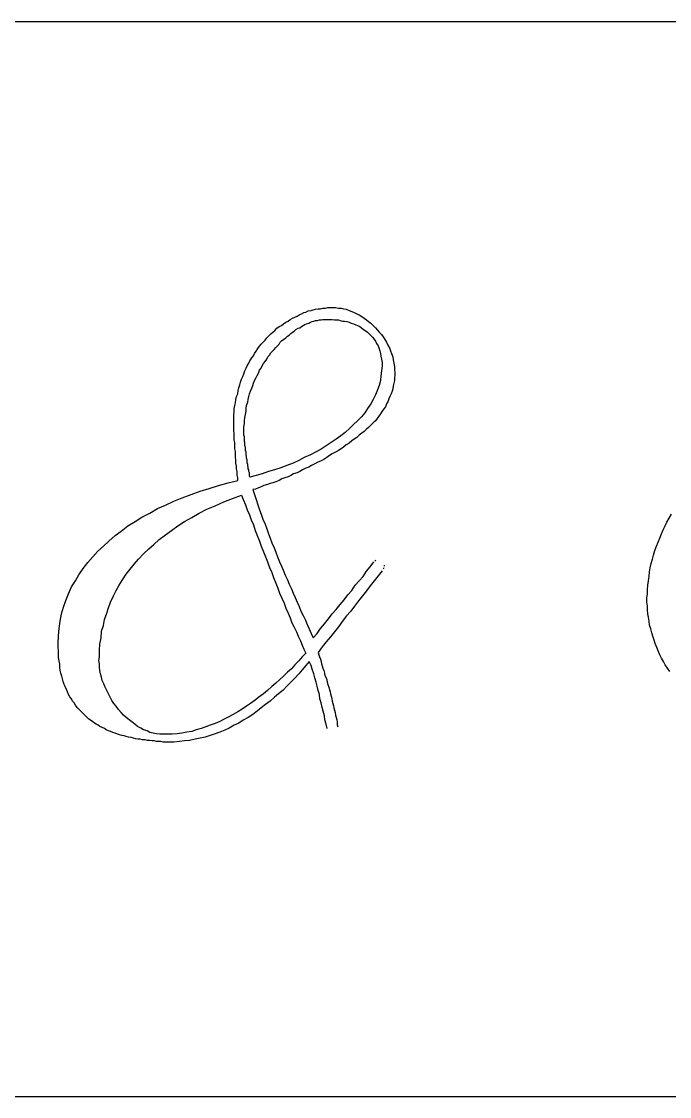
# Model space of a CAD drawing. Extents: x 0 to 382, y 0 to 113.
# Drawn here: x 181.9 to 249.8, y 0 to 112.5 of the extents above; entities that cross this region are included whole.
import ezdxf

# ---------------------------------------------------------------- set-up
doc = ezdxf.new("R2010")
doc.units = 0
doc.layers.get('0').update_dxf_attribs({"linetype": 'CONTINUOUS'})
doc.layers.add('default', color=7, linetype='CONTINUOUS')

msp = doc.modelspace()

# ---------------------------------------------------------------- linework, layer by layer
at = {"color": 0, "linetype": 'CONTINUOUS'}
for p, q in [((211.70792, 82.08984), (211.94228, 82.20702)), ((211.94228, 82.20702), (212.23526, 82.26564)), ((212.23526, 82.26564), (212.46962, 82.3242)), ((212.46962, 82.3242), (212.70398, 82.38282)), ((212.70398, 82.38282), (212.99696, 82.44138)), ((212.99696, 82.44138), (213.23132, 82.44138)), ((213.23132, 82.44138), (213.46574, 82.5)), ((213.46574, 82.5), (213.75866, 82.5)), ((213.75866, 82.5), (213.99308, 82.55862)), ((213.99308, 82.55862), (214.22744, 82.55862)), ((214.22744, 82.55862), (214.52042, 82.55862)), ((214.52042, 82.55862), (214.8134, 82.55862)), ((214.8134, 82.55862), (215.10632, 82.5)), ((215.10632, 82.5), (215.3993, 82.5)), ((215.3993, 82.5), (215.63366, 82.44138)), ((215.63366, 82.44138), (215.92664, 82.38282)), ((215.92664, 82.38282), (216.21962, 82.26564)), ((216.21962, 82.26564), (216.5126, 82.14846)), ((216.5126, 82.14846), (216.74696, 82.03128)), ((209.36414, 80.85936), (209.5985, 81.03516)), ((209.5985, 81.03516), (209.83292, 81.15234)), ((209.83292, 81.15234), (210.06728, 81.32814)), ((210.06728, 81.32814), (210.30164, 81.44532)), ((210.30164, 81.44532), (210.536, 81.5625)), ((210.536, 81.5625), (210.77042, 81.67968)), ((210.77042, 81.67968), (211.00478, 81.79686)), ((211.00478, 81.79686), (211.23914, 81.91404)), ((211.23914, 81.91404), (211.4735, 82.03128)), ((211.4735, 82.03128), (211.70792, 82.08984)), ((212.0009, 80.91798), (212.17664, 81.03516)), ((212.17664, 81.03516), (212.35244, 81.09378)), ((212.35244, 81.09378), (212.52824, 81.15234)), ((212.52824, 81.15234), (212.70398, 81.21096)), ((212.70398, 81.21096), (212.87978, 81.21096)), ((212.87978, 81.21096), (213.11414, 81.26952)), ((213.11414, 81.26952), (213.28994, 81.26952)), ((213.28994, 81.26952), (213.46574, 81.32814)), ((213.46574, 81.32814), (213.64148, 81.32814)), ((213.64148, 81.32814), (213.75866, 81.32814)), ((213.75866, 81.32814), (213.93446, 81.32814)), ((213.93446, 81.32814), (214.11026, 81.32814)), ((214.11026, 81.32814), (214.286, 81.32814)), ((214.286, 81.32814), (214.4618, 81.32814)), ((214.4618, 81.32814), (214.69616, 81.26952)), ((214.69616, 81.26952), (214.87196, 81.26952)), ((214.87196, 81.26952), (215.10632, 81.26952)), ((215.10632, 81.26952), (215.28212, 81.21096)), ((215.28212, 81.21096), (215.51648, 81.15234)), ((215.51648, 81.15234), (215.7509, 81.15234)), ((215.7509, 81.15234), (215.98526, 81.09378)), ((215.98526, 81.09378), (216.21962, 81.03516)), ((216.21962, 81.03516), (216.45398, 80.91798)), ((216.74696, 82.03128), (217.03994, 81.91404)), ((217.03994, 81.91404), (217.2743, 81.79686)), ((217.2743, 81.79686), (217.56728, 81.62112)), ((217.56728, 81.62112), (217.80164, 81.44532)), ((217.80164, 81.44532), (218.036, 81.26952)), ((218.036, 81.26952), (218.27042, 81.09378)), ((218.27042, 81.09378), (218.50478, 80.91798)), ((208.01648, 79.80468), (208.2509, 79.98048)), ((208.2509, 79.98048), (208.48526, 80.21484)), ((208.48526, 80.21484), (208.661, 80.39064)), ((208.661, 80.39064), (208.89542, 80.56638)), ((208.89542, 80.56638), (209.12978, 80.68362)), ((209.12978, 80.68362), (209.36414, 80.85936)), ((210.1259, 79.8633), (210.30164, 79.98048)), ((210.30164, 79.98048), (210.47744, 80.09766)), ((210.47744, 80.09766), (210.65324, 80.27346)), ((210.65324, 80.27346), (210.8876, 80.39064)), ((210.8876, 80.39064), (211.0634, 80.4492)), ((211.0634, 80.4492), (211.23914, 80.56638)), ((211.23914, 80.56638), (211.41494, 80.68362)), ((211.41494, 80.68362), (211.59074, 80.8008)), ((211.59074, 80.8008), (211.76648, 80.85936)), ((211.76648, 80.85936), (212.0009, 80.91798)), ((216.45398, 80.91798), (216.6884, 80.85936)), ((216.6884, 80.85936), (216.92276, 80.74218)), ((216.92276, 80.74218), (217.0985, 80.68362)), ((217.0985, 80.68362), (217.33292, 80.56638)), ((217.33292, 80.56638), (217.50866, 80.4492)), ((217.50866, 80.4492), (217.74308, 80.27346)), ((217.74308, 80.27346), (217.91882, 80.15628)), ((217.91882, 80.15628), (218.15324, 79.98048)), ((218.15324, 79.98048), (218.32898, 79.80468)), ((218.50478, 80.91798), (218.73914, 80.68362)), ((218.73914, 80.68362), (218.9735, 80.4492)), ((218.9735, 80.4492), (219.20792, 80.21484)), ((219.20792, 80.21484), (219.38366, 79.98048)), ((219.38366, 79.98048), (219.61808, 79.74612)), ((206.84462, 78.51564), (207.02042, 78.75)), ((207.02042, 78.75), (207.25478, 78.98436)), ((207.25478, 78.98436), (207.43058, 79.16016)), ((207.43058, 79.16016), (207.60632, 79.39452)), ((207.60632, 79.39452), (207.84074, 79.62888)), ((207.84074, 79.62888), (208.01648, 79.80468)), ((208.71962, 78.5742), (208.89542, 78.75)), ((208.89542, 78.75), (209.0126, 78.9258)), ((209.0126, 78.9258), (209.1884, 79.10154)), ((209.1884, 79.10154), (209.36414, 79.21878)), ((209.36414, 79.21878), (209.5985, 79.39452)), ((209.5985, 79.39452), (209.7743, 79.57032)), ((209.7743, 79.57032), (209.9501, 79.6875)), ((209.9501, 79.6875), (210.1259, 79.8633)), ((218.32898, 79.80468), (218.50478, 79.62888)), ((218.50478, 79.62888), (218.68058, 79.45314)), ((218.68058, 79.45314), (218.79776, 79.27734)), ((218.79776, 79.27734), (218.9735, 79.04298)), ((218.9735, 79.04298), (219.09074, 78.80862)), ((219.09074, 78.80862), (219.26648, 78.5742)), ((219.61808, 79.74612), (219.79382, 79.5117)), ((219.79382, 79.5117), (219.96962, 79.21878)), ((219.96962, 79.21878), (220.14542, 78.9258)), ((220.14542, 78.9258), (220.2626, 78.63282)), ((206.2001, 77.51952), (206.31728, 77.75388)), ((206.31728, 77.75388), (206.49308, 77.9883)), ((206.49308, 77.9883), (206.66882, 78.28128)), ((206.66882, 78.28128), (206.84462, 78.51564)), ((207.8993, 77.57814), (208.01648, 77.8125)), ((208.01648, 77.8125), (208.19228, 77.9883)), ((208.19228, 77.9883), (208.36808, 78.16404)), ((208.36808, 78.16404), (208.54382, 78.39846)), ((208.54382, 78.39846), (208.71962, 78.5742)), ((219.26648, 78.5742), (219.3251, 78.33984)), ((219.3251, 78.33984), (219.44228, 78.04686)), ((219.44228, 78.04686), (219.5009, 77.75388)), ((219.5009, 77.75388), (219.55946, 77.46096)), ((220.2626, 78.63282), (220.4384, 78.33984)), ((220.4384, 78.33984), (220.55558, 78.04686)), ((220.55558, 78.04686), (220.67276, 77.75388)), ((220.67276, 77.75388), (220.78994, 77.40234)), ((205.55558, 76.46484), (205.73132, 76.75782)), ((205.73132, 76.75782), (205.8485, 76.99218)), ((205.8485, 76.99218), (206.0243, 77.28516)), ((206.0243, 77.28516), (206.2001, 77.51952)), ((207.1376, 76.46484), (207.25478, 76.6992)), ((207.25478, 76.6992), (207.43058, 76.93362)), ((207.43058, 76.93362), (207.60632, 77.16798)), ((207.60632, 77.16798), (207.7235, 77.40234)), ((207.7235, 77.40234), (207.8993, 77.57814)), ((219.55946, 77.46096), (219.61808, 77.16798)), ((219.61808, 77.16798), (219.67664, 76.81638)), ((219.67664, 76.81638), (219.67664, 76.46484)), ((220.78994, 77.40234), (220.8485, 77.10936)), ((220.8485, 77.10936), (220.90712, 76.75782)), ((220.90712, 76.75782), (220.96574, 76.40628)), ((205.0868, 75.35154), (205.20398, 75.64452)), ((205.20398, 75.64452), (205.32116, 75.9375)), ((205.32116, 75.9375), (205.4384, 76.23048)), ((205.4384, 76.23048), (205.55558, 76.46484)), ((206.49308, 75.23436), (206.61026, 75.46878)), ((206.61026, 75.46878), (206.72744, 75.70314)), ((206.72744, 75.70314), (206.84462, 75.99612)), ((206.84462, 75.99612), (207.02042, 76.23048)), ((207.02042, 76.23048), (207.1376, 76.46484)), ((219.55946, 75.41016), (219.5009, 74.94138)), ((219.61808, 75.9375), (219.55946, 75.41016)), ((219.67664, 76.46484), (219.61808, 75.9375)), ((220.96574, 76.40628), (220.96574, 76.05468)), ((220.96574, 76.05468), (221.0243, 75.7617)), ((221.0243, 75.46878), (220.96574, 75.23436)), ((221.0243, 75.7617), (221.0243, 75.46878)), ((204.67664, 74.17968), (204.79382, 74.47266)), ((204.79382, 74.47266), (204.85244, 74.76564)), ((204.85244, 74.76564), (204.96962, 75.05862)), ((204.96962, 75.05862), (205.0868, 75.35154)), ((206.0243, 74.12112), (206.14148, 74.41404)), ((206.14148, 74.41404), (206.2001, 74.64846)), ((206.2001, 74.64846), (206.31728, 74.94138)), ((206.31728, 74.94138), (206.49308, 75.23436)), ((219.38366, 74.41404), (219.20792, 73.94532)), ((219.5009, 74.94138), (219.38366, 74.41404)), ((220.8485, 74.35548), (220.78994, 74.0625)), ((220.90712, 74.64846), (220.8485, 74.35548)), ((220.96574, 74.94138), (220.90712, 74.64846)), ((220.96574, 75.23436), (220.96574, 74.94138)), ((204.38366, 72.9492), (204.44228, 73.24218)), ((204.44228, 73.24218), (204.55946, 73.53516)), ((204.55946, 73.53516), (204.61808, 73.8867)), ((204.61808, 73.8867), (204.67664, 74.17968)), ((205.67276, 72.9492), (205.73132, 73.24218)), ((205.73132, 73.24218), (205.78994, 73.53516)), ((205.78994, 73.53516), (205.90712, 73.82814)), ((205.90712, 73.82814), (206.0243, 74.12112)), ((218.9735, 73.41798), (218.73914, 72.9492)), ((219.20792, 73.94532), (218.9735, 73.41798)), ((220.49696, 73.24218), (220.37978, 73.00782)), ((220.61414, 73.53516), (220.49696, 73.24218)), ((220.73132, 73.82814), (220.61414, 73.53516)), ((220.78994, 74.0625), (220.73132, 73.82814)), ((204.20792, 71.95314), (204.26648, 72.30468)), ((204.26648, 72.30468), (204.3251, 72.59766)), ((204.3251, 72.59766), (204.38366, 72.9492)), ((205.4384, 72.0117), (205.49696, 72.30468)), ((205.4384, 71.71878), (205.4384, 72.0117)), ((205.49696, 72.30468), (205.61414, 72.65628)), ((205.61414, 72.65628), (205.67276, 72.9492)), ((218.15324, 72.0117), (217.86026, 71.54298)), ((218.50478, 72.48048), (218.15324, 72.0117)), ((218.73914, 72.9492), (218.50478, 72.48048)), ((220.02824, 72.1875), (219.85244, 71.95314)), ((220.14542, 72.48048), (220.02824, 72.1875)), ((220.2626, 72.71484), (220.14542, 72.48048)), ((220.37978, 73.00782), (220.2626, 72.71484)), ((204.1493, 71.30862), (204.20792, 71.66016)), ((204.1493, 71.01564), (204.1493, 71.30862)), ((204.1493, 70.66404), (204.1493, 71.01564)), ((204.20792, 71.66016), (204.20792, 71.95314)), ((205.2626, 70.72266), (205.32116, 71.0742)), ((205.32116, 71.0742), (205.37978, 71.36718)), ((205.37978, 71.36718), (205.4384, 71.71878)), ((217.50866, 71.13282), (217.0985, 70.72266)), ((217.86026, 71.54298), (217.50866, 71.13282)), ((219.1493, 70.95702), (218.9735, 70.72266)), ((219.3251, 71.19138), (219.1493, 70.95702)), ((219.5009, 71.4258), (219.3251, 71.19138)), ((219.67664, 71.71878), (219.5009, 71.4258)), ((219.85244, 71.95314), (219.67664, 71.71878)), ((204.1493, 70.37112), (204.1493, 70.66404)), ((204.1493, 70.01952), (204.1493, 70.37112)), ((204.1493, 69.66798), (204.1493, 70.01952)), ((205.20398, 70.07814), (205.2626, 70.42968)), ((205.20398, 69.72654), (205.20398, 70.07814)), ((205.2626, 70.42968), (205.2626, 70.72266)), ((216.27824, 69.90234), (215.80946, 69.49218)), ((216.6884, 70.3125), (216.27824, 69.90234)), ((217.0985, 70.72266), (216.6884, 70.3125)), ((218.036, 69.84378), (217.80164, 69.60936)), ((218.27042, 70.01952), (218.036, 69.84378)), ((218.50478, 70.25388), (218.27042, 70.01952)), ((218.73914, 70.4883), (218.50478, 70.25388)), ((218.9735, 70.72266), (218.73914, 70.4883)), ((204.20792, 69.375), (204.1493, 69.66798)), ((204.20792, 69.02346), (204.20792, 69.375)), ((204.20792, 68.73048), (204.20792, 69.02346)), ((204.26648, 68.4375), (204.20792, 68.73048)), ((205.20398, 69.60936), (205.20398, 69.72654)), ((205.20398, 69.49218), (205.20398, 69.60936)), ((205.20398, 69.31638), (205.20398, 69.49218)), ((205.20398, 69.1992), (205.20398, 69.31638)), ((205.2626, 69.02346), (205.20398, 69.1992)), ((205.2626, 68.90628), (205.2626, 69.02346)), ((205.2626, 68.73048), (205.2626, 68.90628)), ((205.2626, 68.55468), (205.2626, 68.73048)), ((214.87196, 68.78904), (214.34462, 68.4375)), ((215.34074, 69.14064), (214.87196, 68.78904)), ((215.80946, 69.49218), (215.34074, 69.14064)), ((216.74696, 68.78904), (216.5126, 68.6133)), ((217.03994, 68.96484), (216.74696, 68.78904)), ((217.2743, 69.1992), (217.03994, 68.96484)), ((217.56728, 69.43362), (217.2743, 69.1992)), ((217.80164, 69.60936), (217.56728, 69.43362)), ((204.26648, 68.14452), (204.26648, 68.4375)), ((204.26648, 67.79298), (204.26648, 68.14452)), ((204.3251, 67.5), (204.26648, 67.79298)), ((204.3251, 67.20702), (204.3251, 67.5)), ((205.32116, 68.4375), (205.2626, 68.55468)), ((205.32116, 68.2617), (205.32116, 68.4375)), ((205.32116, 68.08596), (205.32116, 68.2617)), ((205.37978, 67.96878), (205.32116, 68.08596)), ((205.37978, 67.79298), (205.37978, 67.96878)), ((205.37978, 67.61718), (205.37978, 67.79298)), ((205.4384, 67.44138), (205.37978, 67.61718)), ((213.28994, 67.73436), (212.70398, 67.44138)), ((213.81728, 68.08596), (213.28994, 67.73436)), ((214.34462, 68.4375), (213.81728, 68.08596)), ((215.10632, 67.61718), (214.8134, 67.44138)), ((215.3993, 67.79298), (215.10632, 67.61718)), ((215.63366, 67.96878), (215.3993, 67.79298)), ((215.92664, 68.20314), (215.63366, 67.96878)), ((216.21962, 68.37888), (215.92664, 68.20314)), ((216.5126, 68.6133), (216.21962, 68.37888)), ((204.3251, 66.91404), (204.3251, 67.20702)), ((204.38366, 66.62112), (204.3251, 66.91404)), ((204.38366, 66.26952), (204.38366, 66.62112)), ((205.4384, 67.26564), (205.4384, 67.44138)), ((205.4384, 67.14846), (205.4384, 67.26564)), ((205.49696, 66.97266), (205.4384, 67.14846)), ((205.49696, 66.79686), (205.49696, 66.97266)), ((205.55558, 66.62112), (205.49696, 66.79686)), ((205.55558, 66.50388), (205.55558, 66.62112)), ((205.55558, 66.32814), (205.55558, 66.50388)), ((210.94616, 66.5625), (210.36026, 66.26952)), ((211.53212, 66.85548), (210.94616, 66.5625)), ((212.17664, 67.14846), (211.53212, 66.85548)), ((212.70398, 67.44138), (212.17664, 67.14846)), ((212.9384, 66.3867), (212.64542, 66.21096)), ((213.23132, 66.50388), (212.9384, 66.3867)), ((213.58292, 66.67968), (213.23132, 66.50388)), ((213.8759, 66.85548), (213.58292, 66.67968)), ((214.16882, 67.08984), (213.8759, 66.85548)), ((214.4618, 67.26564), (214.16882, 67.08984)), ((214.8134, 67.44138), (214.4618, 67.26564)), ((204.44228, 65.97654), (204.38366, 66.26952)), ((204.44228, 65.68362), (204.44228, 65.97654)), ((204.5009, 65.39064), (204.44228, 65.68362)), ((204.5009, 65.03904), (204.5009, 65.39064)), ((205.61414, 66.15234), (205.55558, 66.32814)), ((205.61414, 65.97654), (205.61414, 66.15234)), ((205.67276, 65.85936), (205.61414, 65.97654)), ((205.67276, 65.68362), (205.67276, 65.85936)), ((205.73132, 65.56638), (205.67276, 65.68362)), ((205.73132, 65.39064), (205.73132, 65.56638)), ((205.78994, 65.27346), (205.73132, 65.39064)), ((205.78994, 65.09766), (205.78994, 65.27346)), ((207.78212, 65.39064), (207.1376, 65.15628)), ((208.42664, 65.56638), (207.78212, 65.39064)), ((209.07116, 65.8008), (208.42664, 65.56638)), ((209.71574, 66.03516), (209.07116, 65.8008)), ((210.36026, 66.26952), (209.71574, 66.03516)), ((210.77042, 65.27346), (210.41882, 65.15628)), ((211.0634, 65.39064), (210.77042, 65.27346)), ((211.35632, 65.56638), (211.0634, 65.39064)), ((211.70792, 65.74218), (211.35632, 65.56638)), ((212.0009, 65.85936), (211.70792, 65.74218)), ((212.29382, 66.03516), (212.0009, 65.85936)), ((212.64542, 66.21096), (212.29382, 66.03516)), ((202.56728, 63.9258), (203.5634, 64.21878)), ((203.5634, 64.21878), (204.55946, 64.45314)), ((204.55946, 64.74612), (204.5009, 65.03904)), ((204.55946, 64.45314), (204.55946, 64.74612)), ((205.78994, 64.98048), (205.78994, 65.09766)), ((205.8485, 64.80468), (205.78994, 64.98048)), ((206.49308, 64.98048), (205.8485, 64.80468)), ((207.1376, 65.15628), (206.49308, 64.98048)), ((207.95792, 64.16016), (207.66494, 64.04298)), ((208.2509, 64.21878), (207.95792, 64.16016)), ((208.54382, 64.33596), (208.2509, 64.21878)), ((208.89542, 64.45314), (208.54382, 64.33596)), ((209.1884, 64.62888), (208.89542, 64.45314)), ((209.48132, 64.74612), (209.1884, 64.62888)), ((209.83292, 64.8633), (209.48132, 64.74612)), ((210.1259, 64.98048), (209.83292, 64.8633)), ((210.41882, 65.15628), (210.1259, 64.98048)), ((199.69616, 62.9883), (200.63366, 63.33984)), ((200.63366, 63.33984), (201.57116, 63.63282)), ((201.57116, 63.63282), (202.56728, 63.9258)), ((206.43446, 63.5742), (206.14148, 63.51564)), ((206.14148, 63.51564), (206.31728, 62.9883)), ((206.72744, 63.69138), (206.43446, 63.5742)), ((207.02042, 63.80862), (206.72744, 63.69138)), ((207.3134, 63.9258), (207.02042, 63.80862)), ((207.66494, 64.04298), (207.3134, 63.9258)), ((196.18058, 61.52346), (197.0009, 61.875)), ((197.0009, 61.875), (197.87978, 62.28516)), ((197.87978, 62.28516), (198.75866, 62.6367)), ((198.75866, 62.6367), (199.69616, 62.9883)), ((202.21574, 61.81638), (203.09462, 62.22654)), ((203.09462, 62.22654), (204.03212, 62.57814)), ((204.03212, 62.57814), (204.96962, 62.92968)), ((204.96962, 62.92968), (205.14542, 62.46096)), ((205.14542, 62.46096), (205.37978, 61.93362)), ((205.37978, 61.93362), (205.55558, 61.40628)), ((206.31728, 62.9883), (206.49308, 62.46096)), ((206.49308, 62.46096), (206.66882, 61.93362)), ((206.66882, 61.93362), (206.84462, 61.40628)), ((194.53994, 60.64452), (195.36026, 61.05468)), ((195.36026, 61.05468), (196.18058, 61.52346)), ((199.75478, 60.58596), (200.51648, 61.05468)), ((200.51648, 61.05468), (201.3368, 61.46484)), ((201.3368, 61.46484), (202.21574, 61.81638)), ((205.55558, 61.40628), (205.78994, 60.87888)), ((205.78994, 60.87888), (205.96574, 60.35154)), ((206.84462, 61.40628), (207.02042, 60.9375)), ((207.02042, 60.9375), (207.19616, 60.41016)), ((249.73526, 60.52734), (249.96962, 60.9375)), ((192.37196, 59.17968), (193.0751, 59.70702)), ((193.0751, 59.70702), (193.8368, 60.1758)), ((193.8368, 60.1758), (194.53994, 60.64452)), ((197.64542, 59.2383), (198.28994, 59.70702)), ((198.28994, 59.70702), (198.99308, 60.1758)), ((198.99308, 60.1758), (199.75478, 60.58596)), ((205.96574, 60.35154), (206.2001, 59.8242)), ((206.2001, 59.8242), (206.3759, 59.2383)), ((207.19616, 60.41016), (207.43058, 59.88282)), ((207.43058, 59.88282), (207.60632, 59.41404)), ((249.09074, 59.29686), (249.3251, 59.70702)), ((249.3251, 59.70702), (249.5009, 60.11718)), ((249.5009, 60.11718), (249.73526, 60.52734)), ((191.08292, 58.125), (191.72744, 58.71096)), ((191.72744, 58.71096), (192.37196, 59.17968)), ((196.35632, 58.3008), (197.0009, 58.76952)), ((197.0009, 58.76952), (197.64542, 59.2383)), ((206.3759, 59.2383), (206.61026, 58.71096)), ((206.61026, 58.71096), (206.84462, 58.125)), ((207.60632, 59.41404), (207.78212, 58.8867)), ((207.78212, 58.8867), (207.95792, 58.41798)), ((248.73914, 58.41798), (248.91494, 58.8867)), ((248.91494, 58.8867), (249.09074, 59.29686)), ((189.911, 57.07032), (190.49696, 57.59766)), ((190.49696, 57.59766), (191.08292, 58.125)), ((195.24308, 57.30468), (195.77042, 57.77346)), ((195.77042, 57.77346), (196.35632, 58.3008)), ((206.84462, 58.125), (207.02042, 57.59766)), ((207.02042, 57.59766), (207.25478, 57.0117)), ((207.95792, 58.41798), (208.13366, 57.9492)), ((208.13366, 57.9492), (208.36808, 57.42186)), ((208.36808, 57.42186), (208.54382, 56.95314)), ((248.2118, 57.12888), (248.3876, 57.59766)), ((248.3876, 57.59766), (248.5634, 58.00782)), ((248.5634, 58.00782), (248.73914, 58.41798)), ((188.85632, 55.89846), (189.38366, 56.48436)), ((189.38366, 56.48436), (189.911, 57.07032)), ((193.71962, 55.72266), (194.1884, 56.25)), ((194.1884, 56.25), (194.71574, 56.77734)), ((194.71574, 56.77734), (195.24308, 57.30468)), ((207.25478, 57.0117), (207.48914, 56.48436)), ((207.48914, 56.48436), (207.66494, 55.95702)), ((208.54382, 56.95314), (208.71962, 56.48436)), ((208.71962, 56.48436), (208.95398, 55.95702)), ((247.86026, 55.78128), (247.97744, 56.25)), ((247.97744, 56.25), (248.09462, 56.66016)), ((248.09462, 56.66016), (248.2118, 57.12888)), ((187.91882, 54.60936), (188.3876, 55.25388)), ((188.3876, 55.25388), (188.85632, 55.89846)), ((192.8993, 54.66798), (193.30946, 55.19532)), ((193.30946, 55.19532), (193.71962, 55.72266)), ((207.66494, 55.95702), (207.8993, 55.37112)), ((207.8993, 55.37112), (208.13366, 54.84378)), ((208.95398, 55.95702), (209.12978, 55.4883)), ((209.12978, 55.4883), (209.36414, 55.01952)), ((218.036, 54.96096), (218.44616, 55.42968)), ((218.44616, 55.42968), (218.79776, 55.95702)), ((218.91494, 56.0742), (219.03212, 56.13282)), ((219.85244, 55.3125), (219.79382, 55.19532)), ((219.911, 55.60548), (219.911, 55.4883)), ((247.68446, 54.90234), (247.74308, 55.3125)), ((247.74308, 55.3125), (247.86026, 55.78128)), ((187.56728, 53.96484), (187.91882, 54.60936)), ((192.1376, 53.49612), (192.48914, 54.08202)), ((192.48914, 54.08202), (192.8993, 54.66798)), ((208.13366, 54.84378), (208.30946, 54.31638)), ((208.30946, 54.31638), (208.54382, 53.73048)), ((209.36414, 55.01952), (209.53994, 54.5508)), ((209.53994, 54.5508), (209.7743, 54.08202)), ((209.7743, 54.08202), (209.9501, 53.6133)), ((217.2743, 53.96484), (217.68446, 54.43362)), ((217.68446, 54.43362), (218.036, 54.96096)), ((219.26648, 54.49218), (218.85632, 53.96484)), ((219.67664, 55.01952), (219.26648, 54.49218)), ((247.56728, 53.96484), (247.6259, 54.43362)), ((247.6259, 54.43362), (247.68446, 54.90234)), ((186.86414, 52.61718), (187.15712, 53.32032)), ((187.15712, 53.32032), (187.56728, 53.96484)), ((191.55164, 52.38282), (191.84462, 52.96878)), ((191.84462, 52.96878), (192.1376, 53.49612)), ((208.54382, 53.73048), (208.77824, 53.20314)), ((208.77824, 53.20314), (208.95398, 52.6758)), ((209.9501, 53.6133), (210.18446, 53.14452)), ((210.18446, 53.14452), (210.36026, 52.6758)), ((216.10244, 52.5), (216.5126, 52.96878)), ((216.5126, 52.96878), (216.86414, 53.49612)), ((216.86414, 53.49612), (217.2743, 53.96484)), ((218.036, 52.91016), (217.6259, 52.38282)), ((218.44616, 53.4375), (218.036, 52.91016)), ((218.85632, 53.96484), (218.44616, 53.4375)), ((247.4501, 53.02734), (247.50866, 53.49612)), ((247.4501, 52.55862), (247.4501, 53.02734)), ((247.50866, 53.49612), (247.56728, 53.96484)), ((186.3368, 51.21096), (186.57116, 51.91404)), ((186.57116, 51.91404), (186.86414, 52.61718)), ((191.25866, 51.7383), (191.55164, 52.38282)), ((208.95398, 52.6758), (209.1884, 52.14846)), ((209.1884, 52.14846), (209.42276, 51.62112)), ((210.36026, 52.6758), (210.59462, 52.20702)), ((210.59462, 52.20702), (210.77042, 51.7383)), ((215.28212, 51.50388), (215.69228, 51.97266)), ((215.69228, 51.97266), (216.10244, 52.5)), ((217.21574, 51.85548), (216.80558, 51.32814)), ((217.6259, 52.38282), (217.21574, 51.85548)), ((247.39148, 52.14846), (247.4501, 52.55862)), ((247.39148, 51.7383), (247.39148, 52.14846)), ((186.10244, 50.50782), (186.3368, 51.21096)), ((190.8485, 50.56638), (191.0243, 51.15234)), ((191.0243, 51.15234), (191.25866, 51.7383)), ((209.42276, 51.62112), (209.5985, 51.09378)), ((209.5985, 51.09378), (209.83292, 50.56638)), ((210.77042, 51.7383), (211.00478, 51.26952)), ((211.00478, 51.26952), (211.18058, 50.8008)), ((211.18058, 50.8008), (211.41494, 50.33202)), ((214.4618, 50.50782), (214.87196, 50.97654)), ((214.87196, 50.97654), (215.28212, 51.50388)), ((216.39542, 50.8008), (215.92664, 50.27346)), ((216.80558, 51.32814), (216.39542, 50.8008)), ((247.4501, 51.32814), (247.39148, 51.7383)), ((247.4501, 50.91798), (247.4501, 51.32814)), ((247.50866, 50.50782), (247.4501, 50.91798)), ((185.86808, 48.98436), (185.98526, 49.74612)), ((185.98526, 49.74612), (186.10244, 50.50782)), ((190.49696, 49.27734), (190.61414, 49.92186)), ((190.61414, 49.92186), (190.8485, 50.56638)), ((209.83292, 50.56638), (210.06728, 50.09766)), ((210.06728, 50.09766), (210.24308, 49.57032)), ((210.24308, 49.57032), (210.47744, 49.10154)), ((211.41494, 50.33202), (211.6493, 49.8633)), ((211.6493, 49.8633), (211.8251, 49.39452)), ((213.64148, 49.45314), (214.05164, 49.98048)), ((214.05164, 49.98048), (214.4618, 50.50782)), ((215.51648, 49.74612), (215.10632, 49.16016)), ((215.92664, 50.27346), (215.51648, 49.74612)), ((247.56728, 50.15628), (247.50866, 50.50782)), ((247.6259, 49.74612), (247.56728, 50.15628)), ((247.68446, 49.33596), (247.6259, 49.74612)), ((185.80946, 48.22266), (185.86808, 48.98436)), ((190.2626, 47.9883), (190.32116, 48.69138)), ((190.32116, 48.69138), (190.49696, 49.27734)), ((210.47744, 49.10154), (210.7118, 48.63282)), ((210.7118, 48.63282), (210.8876, 48.16404)), ((211.8251, 49.39452), (212.05946, 48.9258)), ((212.05946, 48.9258), (212.23526, 48.45702)), ((212.23526, 48.45702), (212.46962, 47.9883)), ((212.46962, 47.9883), (212.87978, 48.45702)), ((212.87978, 48.45702), (213.23132, 48.98436)), ((213.23132, 48.98436), (213.64148, 49.45314)), ((214.69616, 48.63282), (214.286, 48.10548)), ((215.10632, 49.16016), (214.69616, 48.63282)), ((247.80164, 48.9258), (247.68446, 49.33596)), ((247.91882, 48.51564), (247.80164, 48.9258)), ((248.036, 48.16404), (247.91882, 48.51564)), ((185.7509, 47.40234), (185.80946, 48.22266)), ((185.7509, 47.0508), (185.7509, 47.40234)), ((190.0868, 46.6992), (190.14542, 47.34378)), ((190.14542, 47.34378), (190.2626, 47.9883)), ((210.8876, 48.16404), (211.12196, 47.69532)), ((211.12196, 47.69532), (211.29776, 47.22654)), ((213.81728, 47.57814), (213.40712, 47.0508)), ((214.286, 48.10548), (213.81728, 47.57814)), ((248.15324, 47.75388), (248.036, 48.16404)), ((248.27042, 47.40234), (248.15324, 47.75388)), ((248.44616, 46.99218), (248.27042, 47.40234)), ((185.80946, 46.64064), (185.7509, 47.0508)), ((185.80946, 46.28904), (185.80946, 46.64064)), ((185.80946, 45.9375), (185.80946, 46.28904)), ((190.0868, 45.99612), (190.0868, 46.6992)), ((211.29776, 47.22654), (211.4735, 46.81638)), ((211.70792, 46.40628), (211.29776, 45.99612)), ((211.4735, 46.81638), (211.70792, 46.40628)), ((213.40712, 47.0508), (212.99696, 46.46484)), ((212.99696, 46.46484), (213.05558, 46.23048)), ((213.05558, 46.23048), (213.11414, 45.99612)), ((248.5634, 46.64064), (248.44616, 46.99218)), ((248.73914, 46.23048), (248.5634, 46.64064)), ((248.91494, 45.87888), (248.73914, 46.23048)), ((185.86808, 45.58596), (185.80946, 45.9375)), ((185.92664, 45.23436), (185.86808, 45.58596)), ((185.92664, 44.94138), (185.92664, 45.23436)), ((190.02824, 45.64452), (190.0868, 45.99612)), ((190.0868, 45.29298), (190.02824, 45.64452)), ((190.0868, 44.94138), (190.0868, 45.29298)), ((210.536, 45.1758), (210.18446, 44.76564)), ((210.94616, 45.58596), (210.536, 45.1758)), ((211.29776, 45.99612), (210.94616, 45.58596)), ((211.70792, 45.11718), (211.29776, 44.64846)), ((212.05946, 45.52734), (211.70792, 45.11718)), ((212.23526, 45.11718), (212.05946, 45.52734)), ((212.35244, 44.70702), (212.23526, 45.11718)), ((213.11414, 45.99612), (213.23132, 45.7617)), ((213.23132, 45.7617), (213.28994, 45.52734)), ((213.28994, 45.52734), (213.3485, 45.29298)), ((213.3485, 45.29298), (213.40712, 45.05862)), ((213.40712, 45.05862), (213.46574, 44.8242)), ((249.1493, 45.52734), (248.91494, 45.87888)), ((249.3251, 45.1758), (249.1493, 45.52734)), ((249.55946, 44.8242), (249.3251, 45.1758)), ((185.98526, 44.58984), (185.92664, 44.94138)), ((186.04382, 44.29686), (185.98526, 44.58984)), ((186.161, 44.00388), (186.04382, 44.29686)), ((186.21962, 43.71096), (186.161, 44.00388)), ((190.14542, 44.58984), (190.0868, 44.94138)), ((190.20398, 44.2383), (190.14542, 44.58984)), ((190.32116, 43.8867), (190.20398, 44.2383)), ((190.37978, 43.53516), (190.32116, 43.8867)), ((209.36414, 44.00388), (208.95398, 43.59378)), ((209.7743, 44.41404), (209.36414, 44.00388)), ((210.18446, 44.76564), (209.7743, 44.41404)), ((210.94616, 44.2383), (210.536, 43.76952)), ((211.29776, 44.64846), (210.94616, 44.2383)), ((212.52824, 44.2383), (212.35244, 44.70702)), ((212.64542, 43.82814), (212.52824, 44.2383)), ((213.46574, 44.8242), (213.58292, 44.58984)), ((213.58292, 44.58984), (213.64148, 44.29686)), ((213.64148, 44.29686), (213.7001, 44.0625)), ((213.7001, 44.0625), (213.81728, 43.82814)), ((249.79382, 44.47266), (249.55946, 44.8242)), ((186.27824, 43.41798), (186.21962, 43.71096)), ((186.39542, 43.125), (186.27824, 43.41798)), ((186.5126, 42.89064), (186.39542, 43.125)), ((186.62978, 42.59766), (186.5126, 42.89064)), ((190.55558, 43.18362), (190.37978, 43.53516)), ((190.67276, 42.83202), (190.55558, 43.18362)), ((190.8485, 42.48048), (190.67276, 42.83202)), ((208.13366, 42.89064), (207.66494, 42.48048)), ((208.54382, 43.24218), (208.13366, 42.89064)), ((208.95398, 43.59378), (208.54382, 43.24218)), ((209.71574, 42.9492), (209.30558, 42.53904)), ((210.1259, 43.35936), (209.71574, 42.9492)), ((210.536, 43.76952), (210.1259, 43.35936)), ((212.7626, 43.35936), (212.64542, 43.82814)), ((212.87978, 42.9492), (212.7626, 43.35936)), ((212.99696, 42.48048), (212.87978, 42.9492)), ((213.81728, 43.82814), (213.8759, 43.59378)), ((213.8759, 43.59378), (213.93446, 43.35936)), ((213.93446, 43.35936), (213.99308, 43.125)), ((213.99308, 43.125), (214.11026, 42.83202)), ((214.11026, 42.83202), (214.16882, 42.59766)), ((186.74696, 42.3633), (186.62978, 42.59766)), ((186.86414, 42.07032), (186.74696, 42.3633)), ((186.98132, 41.83596), (186.86414, 42.07032)), ((187.15712, 41.60154), (186.98132, 41.83596)), ((191.0243, 42.12888), (190.8485, 42.48048)), ((191.2001, 41.77734), (191.0243, 42.12888)), ((191.3759, 41.4258), (191.2001, 41.77734)), ((206.786, 41.77734), (206.3759, 41.48436)), ((207.25478, 42.12888), (206.786, 41.77734)), ((207.66494, 42.48048), (207.25478, 42.12888)), ((208.42664, 41.77734), (207.95792, 41.36718)), ((208.8368, 42.12888), (208.42664, 41.77734)), ((209.30558, 42.53904), (208.8368, 42.12888)), ((213.11414, 42.07032), (212.99696, 42.48048)), ((213.17276, 41.60154), (213.11414, 42.07032)), ((214.16882, 42.59766), (214.22744, 42.3633)), ((214.22744, 42.3633), (214.286, 42.12888)), ((214.286, 42.12888), (214.34462, 41.89452)), ((214.34462, 41.89452), (214.40324, 41.66016)), ((214.40324, 41.66016), (214.4618, 41.36718)), ((187.2743, 41.36718), (187.15712, 41.60154)), ((187.4501, 41.19138), (187.2743, 41.36718)), ((187.56728, 40.95702), (187.4501, 41.19138)), ((187.74308, 40.72266), (187.56728, 40.95702)), ((187.91882, 40.54686), (187.74308, 40.72266)), ((188.09462, 40.37112), (187.91882, 40.54686)), ((191.61026, 41.13282), (191.3759, 41.4258)), ((191.84462, 40.83984), (191.61026, 41.13282)), ((192.07898, 40.4883), (191.84462, 40.83984)), ((205.02824, 40.54686), (204.55946, 40.25388)), ((205.49696, 40.83984), (205.02824, 40.54686)), ((205.90712, 41.13282), (205.49696, 40.83984)), ((206.3759, 41.48436), (205.90712, 41.13282)), ((207.02042, 40.66404), (206.61026, 40.3125)), ((207.48914, 41.01564), (207.02042, 40.66404)), ((207.95792, 41.36718), (207.48914, 41.01564)), ((213.28994, 41.19138), (213.17276, 41.60154)), ((213.40712, 40.72266), (213.28994, 41.19138)), ((213.5243, 40.3125), (213.40712, 40.72266)), ((214.4618, 41.36718), (214.52042, 41.13282)), ((214.52042, 41.13282), (214.57898, 40.89846)), ((214.57898, 40.89846), (214.6376, 40.66404)), ((214.6376, 40.66404), (214.69616, 40.42968)), ((188.27042, 40.19532), (188.09462, 40.37112)), ((188.44616, 40.01952), (188.27042, 40.19532)), ((188.62196, 39.84378), (188.44616, 40.01952)), ((188.79776, 39.66798), (188.62196, 39.84378)), ((188.9735, 39.49218), (188.79776, 39.66798)), ((189.1493, 39.375), (188.9735, 39.49218)), ((189.38366, 39.1992), (189.1493, 39.375)), ((192.37196, 40.19532), (192.07898, 40.4883)), ((192.60632, 39.90234), (192.37196, 40.19532)), ((192.8993, 39.66798), (192.60632, 39.90234)), ((193.19228, 39.43362), (192.8993, 39.66798)), ((193.48526, 39.1992), (193.19228, 39.43362)), ((203.15324, 39.49218), (202.68446, 39.25782)), ((203.62196, 39.72654), (203.15324, 39.49218)), ((204.09074, 39.96096), (203.62196, 39.72654)), ((204.55946, 40.25388), (204.09074, 39.96096)), ((205.14542, 39.375), (204.67664, 39.08202)), ((205.67276, 39.66798), (205.14542, 39.375)), ((206.14148, 39.96096), (205.67276, 39.66798)), ((206.61026, 40.3125), (206.14148, 39.96096)), ((213.64148, 39.84378), (213.5243, 40.3125)), ((213.7001, 39.43362), (213.64148, 39.84378)), ((213.81728, 38.96484), (213.7001, 39.43362)), ((214.69616, 40.42968), (214.75478, 40.19532)), ((214.75478, 40.19532), (214.8134, 39.90234)), ((214.8134, 39.90234), (214.87196, 39.66798)), ((214.87196, 39.66798), (214.93058, 39.43362)), ((214.93058, 39.43362), (214.98914, 39.1992)), ((189.55946, 39.08202), (189.38366, 39.1992)), ((189.73526, 38.96484), (189.55946, 39.08202)), ((189.96962, 38.84766), (189.73526, 38.96484)), ((190.14542, 38.73048), (189.96962, 38.84766)), ((190.37978, 38.6133), (190.14542, 38.73048)), ((190.61414, 38.49612), (190.37978, 38.6133)), ((190.78994, 38.37888), (190.61414, 38.49612)), ((191.0243, 38.2617), (190.78994, 38.37888)), ((191.25866, 38.20314), (191.0243, 38.2617)), ((193.77824, 38.96484), (193.48526, 39.1992)), ((194.07116, 38.73048), (193.77824, 38.96484)), ((194.42276, 38.55468), (194.07116, 38.73048)), ((194.71574, 38.37888), (194.42276, 38.55468)), ((195.06728, 38.2617), (194.71574, 38.37888)), ((195.36026, 38.08596), (195.06728, 38.2617)), ((200.2235, 38.37888), (199.75478, 38.20314)), ((200.7509, 38.49612), (200.2235, 38.37888)), ((201.21962, 38.67186), (200.7509, 38.49612)), ((201.6884, 38.84766), (201.21962, 38.67186)), ((202.21574, 39.02346), (201.6884, 38.84766)), ((202.68446, 39.25782), (202.21574, 39.02346)), ((203.2118, 38.32032), (202.68446, 38.14452)), ((203.68058, 38.55468), (203.2118, 38.32032)), ((204.20792, 38.84766), (203.68058, 38.55468)), ((204.67664, 39.08202), (204.20792, 38.84766)), ((213.93446, 38.49612), (213.81728, 38.96484)), ((214.98914, 39.1992), (214.98914, 38.90628)), ((214.98914, 38.90628), (215.04776, 38.67186)), ((191.49308, 38.08596), (191.25866, 38.20314)), ((191.72744, 38.02734), (191.49308, 38.08596)), ((191.9618, 37.91016), (191.72744, 38.02734)), ((192.19616, 37.85154), (191.9618, 37.91016)), ((192.43058, 37.79298), (192.19616, 37.85154)), ((192.66494, 37.73436), (192.43058, 37.79298)), ((192.8993, 37.6758), (192.66494, 37.73436)), ((193.13366, 37.61718), (192.8993, 37.6758)), ((193.42664, 37.55862), (193.13366, 37.61718)), ((193.661, 37.5), (193.42664, 37.55862)), ((193.89542, 37.44138), (193.661, 37.5)), ((194.12978, 37.38282), (193.89542, 37.44138)), ((194.36414, 37.38282), (194.12978, 37.38282)), ((194.5985, 37.3242), (194.36414, 37.38282)), ((194.89148, 37.3242), (194.5985, 37.3242)), ((195.1259, 37.26564), (194.89148, 37.3242)), ((195.36026, 37.26564), (195.1259, 37.26564)), ((195.7118, 38.02734), (195.36026, 38.08596)), ((195.59462, 37.20702), (195.36026, 37.26564)), ((195.82898, 37.20702), (195.59462, 37.20702)), ((196.0634, 37.96878), (195.7118, 38.02734)), ((196.0634, 37.14846), (195.82898, 37.20702)), ((196.41494, 37.91016), (196.0634, 37.96878)), ((196.29776, 37.14846), (196.0634, 37.14846)), ((196.53212, 37.14846), (196.29776, 37.14846)), ((196.8251, 37.91016), (196.41494, 37.91016)), ((196.76648, 37.08984), (196.53212, 37.14846)), ((197.17664, 37.91016), (196.8251, 37.91016)), ((197.70398, 37.91016), (197.17664, 37.91016)), ((198.23132, 37.96878), (197.70398, 37.91016)), ((198.46574, 37.14846), (197.87978, 37.08984)), ((198.7001, 38.02734), (198.23132, 37.96878)), ((198.99308, 37.20702), (198.46574, 37.14846)), ((199.22744, 38.14452), (198.7001, 38.02734)), ((199.52042, 37.26564), (198.99308, 37.20702)), ((199.75478, 38.20314), (199.22744, 38.14452)), ((200.10632, 37.38282), (199.52042, 37.26564)), ((200.63366, 37.5), (200.10632, 37.38282)), ((201.161, 37.61718), (200.63366, 37.5)), ((201.6884, 37.79298), (201.161, 37.61718)), ((202.21574, 37.96878), (201.6884, 37.79298)), ((202.68446, 38.14452), (202.21574, 37.96878)), ((197.35244, 37.08984), (196.76648, 37.08984)), ((197.87978, 37.08984), (197.35244, 37.08984))]:
    msp.add_line(p, q, dxfattribs=at)
at = {"layer": 'default', "color": 0, "linetype": 'CONTINUOUS'}
for p, q in [((0, 112.5), (382.2244, 112.5)), ((0, 0), (382.2244, 0))]:
    msp.add_line(p, q, dxfattribs=at)

doc.saveas('drawing.dxf')
